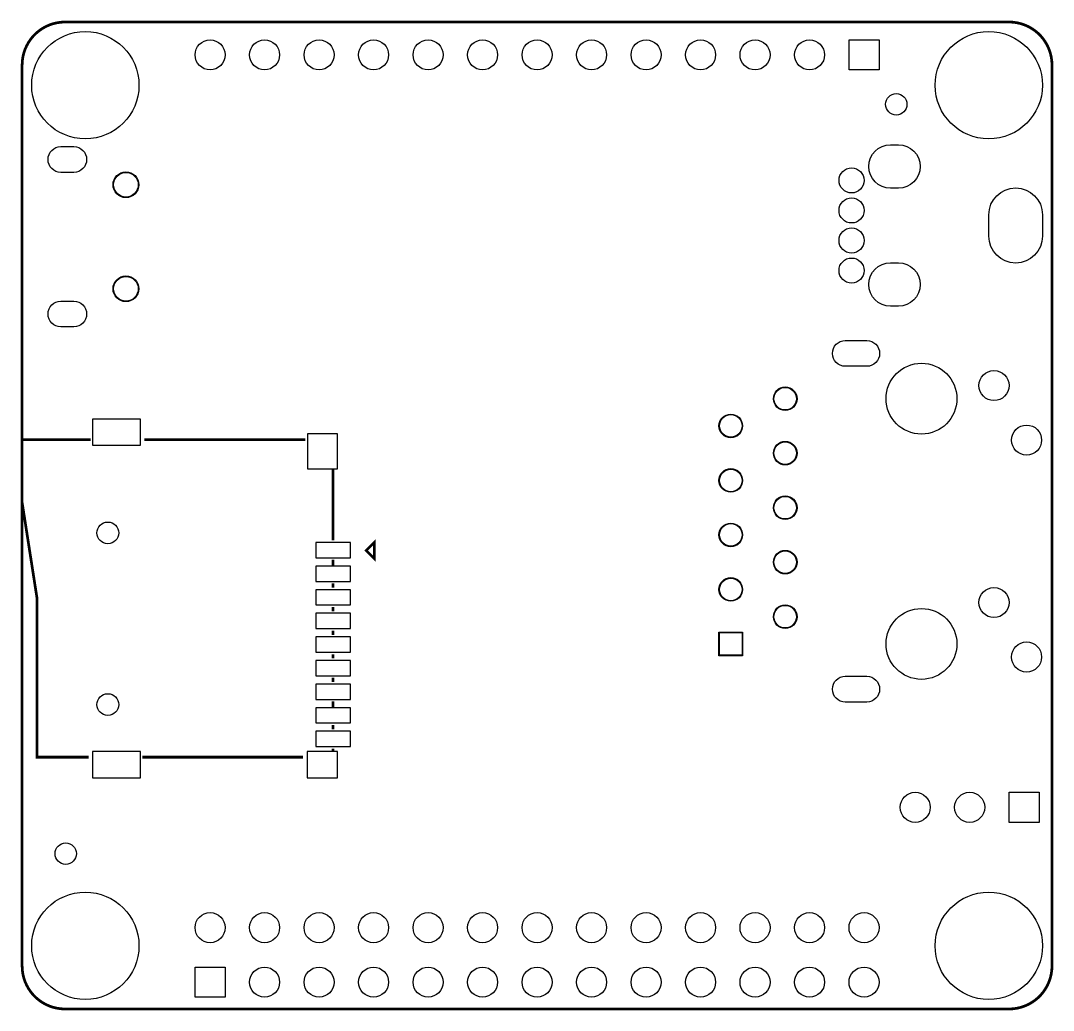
# Model space of a CAD drawing. Extents: x 16 to 143, y 14 to 67.
# Drawn here: x 95.21 to 143.35, y 16.62 to 62.75 of the extents above; entities that cross this region are included whole.
import ezdxf

# ---------------------------------------------------------------- set-up
doc = ezdxf.new("R2010")
doc.units = 0
doc.header["$MEASUREMENT"] = 0
for name, color, linetype in [('BG_OUTLINE', 254, 'CONTINUOUS'), ('PG_SILKSCREEN_BOTTOM', 171, 'CONTINUOUS'), ('PIN_BOTTOM', 5, 'CONTINUOUS'), ('PIN_PASTEMASK_BOTTOM', 85, 'CONTINUOUS')]:
    doc.layers.add(name, color=color, linetype=linetype)

msp = doc.modelspace()

# ---------------------------------------------------------------- linework, layer by layer
at = {"layer": 'BG_OUTLINE', "const_width": 0.127}
msp.add_lwpolyline([(97.28386, 62.6872), (141.28377, 62.6872, -0.414214), (143.28377, 60.6872), (143.28377, 18.68729, -0.414214), (141.28377, 16.68729), (97.28386, 16.68729, -0.414214), (95.28386, 18.68729), (95.28386, 60.6872, -0.414214), (97.28386, 62.6872)], format="xyb", dxfattribs=at)
msp.add_lwpolyline([(97.28386, 62.6872), (141.28377, 62.6872, -0.414214), (143.28377, 60.6872), (143.28377, 18.68729, -0.414214), (141.28377, 16.68729), (97.28386, 16.68729, -0.414214), (95.28386, 18.68729), (95.28386, 60.6872, -0.414214), (97.28386, 62.6872)], format="xyb", dxfattribs=at)
at = {"layer": 'PG_SILKSCREEN_BOTTOM', "const_width": 0.127}
for points in [[(95.27848, 43.22239), (98.47888, 43.22239)], [(98.37977, 28.4244), (95.97947, 28.4244), (95.97947, 35.8234), (95.27848, 40.3243), (95.27848, 43.22239)], [(100.97829, 43.22239), (108.47888, 43.22239)], [(109.77939, 41.8229), (109.77939, 38.52339)], [(111.31858, 38.0586), (111.69958, 38.4396), (111.69958, 37.6776), (111.31858, 38.0586)], [(109.77939, 37.62431), (109.77939, 37.32451)], [(109.77939, 36.52441), (109.77939, 36.3238)], [(109.77939, 35.4221), (109.77939, 35.22401)], [(109.77939, 34.32231), (109.77939, 34.12411)], [(109.77939, 33.22241), (109.77939, 33.02429)], [(109.77939, 32.12259), (109.77939, 31.9245)], [(109.77939, 31.0228), (109.77939, 30.7231)], [(109.77939, 29.923), (109.77939, 29.72229)], [(109.77939, 28.82321), (109.77939, 28.7241)], [(108.37977, 28.4244), (100.87918, 28.4244)]]:
    msp.add_lwpolyline(points, dxfattribs=at)
at = {"layer": 'PIN_BOTTOM'}
for points in [[(135.22381, 61.85629), (135.22381, 60.45629), (133.82382, 60.45629), (133.82382, 61.85629)], [(98.56267, 42.96329), (100.79787, 42.96329), (100.79787, 44.18249), (98.56267, 44.18249)], [(108.58048, 41.861), (109.97748, 41.861), (109.97748, 43.4866), (108.58048, 43.4866)], [(108.96659, 37.71819), (110.59219, 37.71819), (110.59219, 38.42939), (108.96659, 38.42939)], [(108.96659, 36.61839), (110.59219, 36.61839), (110.59219, 37.32959), (108.96659, 37.32959)], [(108.96659, 35.5186), (110.59219, 35.5186), (110.59219, 36.2298), (108.96659, 36.2298)], [(108.96659, 34.4188), (110.59219, 34.4188), (110.59219, 35.13), (108.96659, 35.13)], [(128.86097, 33.15194), (127.76098, 33.15194), (127.76098, 34.25194), (128.86097, 34.25194)], [(108.96659, 33.31639), (110.59219, 33.31639), (110.59219, 34.02759), (108.96659, 34.02759)], [(108.96659, 32.2166), (110.59219, 32.2166), (110.59219, 32.9278), (108.96659, 32.9278)], [(108.96659, 31.1168), (110.59219, 31.1168), (110.59219, 31.828), (108.96659, 31.828)], [(108.96659, 30.01701), (110.59219, 30.01701), (110.59219, 30.72821), (108.96659, 30.72821)], [(108.96659, 28.91709), (110.59219, 28.91709), (110.59219, 29.62829), (108.96659, 29.62829)], [(98.56267, 27.46431), (100.79787, 27.46431), (100.79787, 28.68351), (98.56267, 28.68351)], [(108.56778, 27.46431), (109.99018, 27.46431), (109.99018, 28.68351), (108.56778, 28.68351)], [(142.68786, 26.7858), (142.68786, 25.3858), (141.28786, 25.3858), (141.28786, 26.7858)], [(103.34382, 17.23768), (103.34382, 18.63768), (104.74381, 18.63768), (104.74381, 17.23768)]]:
    msp.add_lwpolyline(points, close=True, dxfattribs=at)
for points in [[(97.69117, 55.67873), (97.09118, 55.67873, -1), (97.09118, 56.87873), (97.69117, 56.87873, -1)], [(136.12511, 54.9384), (135.75711, 54.9384, -1), (135.75711, 56.9704), (136.12511, 56.9704, -1)], [(142.84108, 53.70439), (142.84108, 52.70439, -1), (140.34109, 52.70439), (140.34109, 53.70439, -1)], [(136.12511, 49.43838), (135.75711, 49.43838, -1), (135.75711, 51.47038), (136.12511, 51.47038, -1)], [(97.69117, 48.47875), (97.09118, 48.47875, -1), (97.09118, 49.67874), (97.69117, 49.67874, -1)], [(133.65097, 47.84194), (134.65097, 47.84194, -1), (134.65097, 46.64194), (133.65097, 46.64194, -1)], [(133.65097, 32.19194), (134.65097, 32.19194, -1), (134.65097, 30.99194), (133.65097, 30.99194, -1)]]:
    msp.add_lwpolyline(points, format="xyb", close=True, dxfattribs=at)
for centre, radius in [((98.22836, 59.74271), 2.5), ((140.33927, 59.74271), 2.5), ((104.04382, 61.15629), 0.7), ((106.58382, 61.15629), 0.7), ((109.12382, 61.15629), 0.7), ((111.66382, 61.15629), 0.7), ((114.20382, 61.15629), 0.7), ((116.74382, 61.15629), 0.7), ((119.28382, 61.15629), 0.7), ((121.82382, 61.15629), 0.7), ((124.36382, 61.15629), 0.7), ((126.90382, 61.15629), 0.7), ((129.44382, 61.15629), 0.7), ((131.98382, 61.15629), 0.7), ((136.02546, 58.8518), 0.5), ((133.94111, 55.30438), 0.5842), ((100.12117, 55.10372), 0.6), ((133.94111, 53.90439), 0.5842), ((133.94111, 52.50439), 0.5842), ((133.94111, 51.10439), 0.5842), ((100.12117, 50.25375), 0.6), ((137.20098, 45.13194), 1.651), ((140.58098, 45.74195), 0.7), ((130.85098, 45.13194), 0.55), ((128.31098, 43.86194), 0.55), ((142.10097, 43.20195), 0.7), ((130.85098, 42.59194), 0.55), ((128.31098, 41.32194), 0.55), ((130.85098, 40.05194), 0.55), ((99.27898, 38.87389), 0.508), ((128.31098, 38.78194), 0.55), ((130.85098, 37.51194), 0.55), ((128.31098, 36.24194), 0.55), ((140.58098, 35.63193), 0.7), ((130.85098, 34.97194), 0.55), ((137.20098, 33.70194), 1.651), ((142.10097, 33.09193), 0.7), ((99.27898, 30.87289), 0.508), ((136.90786, 26.0858), 0.7), ((139.44786, 26.0858), 0.7), ((97.31586, 23.9268), 0.5), ((98.22836, 19.63179), 2.5), ((140.33927, 19.63179), 2.5), ((104.04382, 20.47768), 0.7), ((106.58382, 20.47768), 0.7), ((109.12382, 20.47768), 0.7), ((111.66382, 20.47768), 0.7), ((114.20382, 20.47768), 0.7), ((116.74382, 20.47768), 0.7), ((119.28382, 20.47768), 0.7), ((121.82382, 20.47768), 0.7), ((124.36382, 20.47768), 0.7), ((126.90382, 20.47768), 0.7), ((129.44382, 20.47768), 0.7), ((131.98382, 20.47768), 0.7), ((134.52382, 20.47768), 0.7), ((106.58382, 17.93768), 0.7), ((109.12382, 17.93768), 0.7), ((111.66382, 17.93768), 0.7), ((114.20382, 17.93768), 0.7), ((116.74382, 17.93768), 0.7), ((119.28382, 17.93768), 0.7), ((121.82382, 17.93768), 0.7), ((124.36382, 17.93768), 0.7), ((126.90382, 17.93768), 0.7), ((129.44382, 17.93768), 0.7), ((131.98382, 17.93768), 0.7), ((134.52382, 17.93768), 0.7)]:
    msp.add_circle(centre, radius, dxfattribs=at)
at = {"layer": 'PIN_PASTEMASK_BOTTOM'}
for points in [[(97.69117, 55.67873), (97.09118, 55.67873, -1), (97.09118, 56.87873), (97.69117, 56.87873, -1)], [(97.69117, 48.47875), (97.09118, 48.47875, -1), (97.09118, 49.67874), (97.69117, 49.67874, -1)]]:
    msp.add_lwpolyline(points, format="xyb", close=True, dxfattribs=at)
for points in [[(98.56267, 42.96329), (100.79787, 42.96329), (100.79787, 44.18249), (98.56267, 44.18249)], [(108.58048, 41.861), (109.97748, 41.861), (109.97748, 43.4866), (108.58048, 43.4866)], [(108.96659, 37.71819), (110.59219, 37.71819), (110.59219, 38.42939), (108.96659, 38.42939)], [(108.96659, 36.61839), (110.59219, 36.61839), (110.59219, 37.32959), (108.96659, 37.32959)], [(108.96659, 35.5186), (110.59219, 35.5186), (110.59219, 36.2298), (108.96659, 36.2298)], [(108.96659, 34.4188), (110.59219, 34.4188), (110.59219, 35.13), (108.96659, 35.13)], [(128.83598, 33.17693), (127.78597, 33.17693), (127.78597, 34.22694), (128.83598, 34.22694)], [(108.96659, 33.31639), (110.59219, 33.31639), (110.59219, 34.02759), (108.96659, 34.02759)], [(108.96659, 32.2166), (110.59219, 32.2166), (110.59219, 32.9278), (108.96659, 32.9278)], [(108.96659, 31.1168), (110.59219, 31.1168), (110.59219, 31.828), (108.96659, 31.828)], [(108.96659, 30.01701), (110.59219, 30.01701), (110.59219, 30.72821), (108.96659, 30.72821)], [(108.96659, 28.91709), (110.59219, 28.91709), (110.59219, 29.62829), (108.96659, 29.62829)], [(98.56267, 27.46431), (100.79787, 27.46431), (100.79787, 28.68351), (98.56267, 28.68351)], [(108.56778, 27.46431), (109.99018, 27.46431), (109.99018, 28.68351), (108.56778, 28.68351)]]:
    msp.add_lwpolyline(points, close=True, dxfattribs=at)
for centre, radius in [((100.12117, 55.10372), 0.575), ((100.12117, 50.25375), 0.575), ((137.20098, 45.13194), 1.651), ((130.85098, 45.13194), 0.52501), ((128.31098, 43.86194), 0.52501), ((130.85098, 42.59194), 0.52501), ((128.31098, 41.32194), 0.52501), ((130.85098, 40.05194), 0.52501), ((128.31098, 38.78194), 0.52501), ((130.85098, 37.51194), 0.52501), ((128.31098, 36.24194), 0.52501), ((130.85098, 34.97194), 0.52501), ((137.20098, 33.70194), 1.651)]:
    msp.add_circle(centre, radius, dxfattribs=at)

doc.saveas('drawing.dxf')
